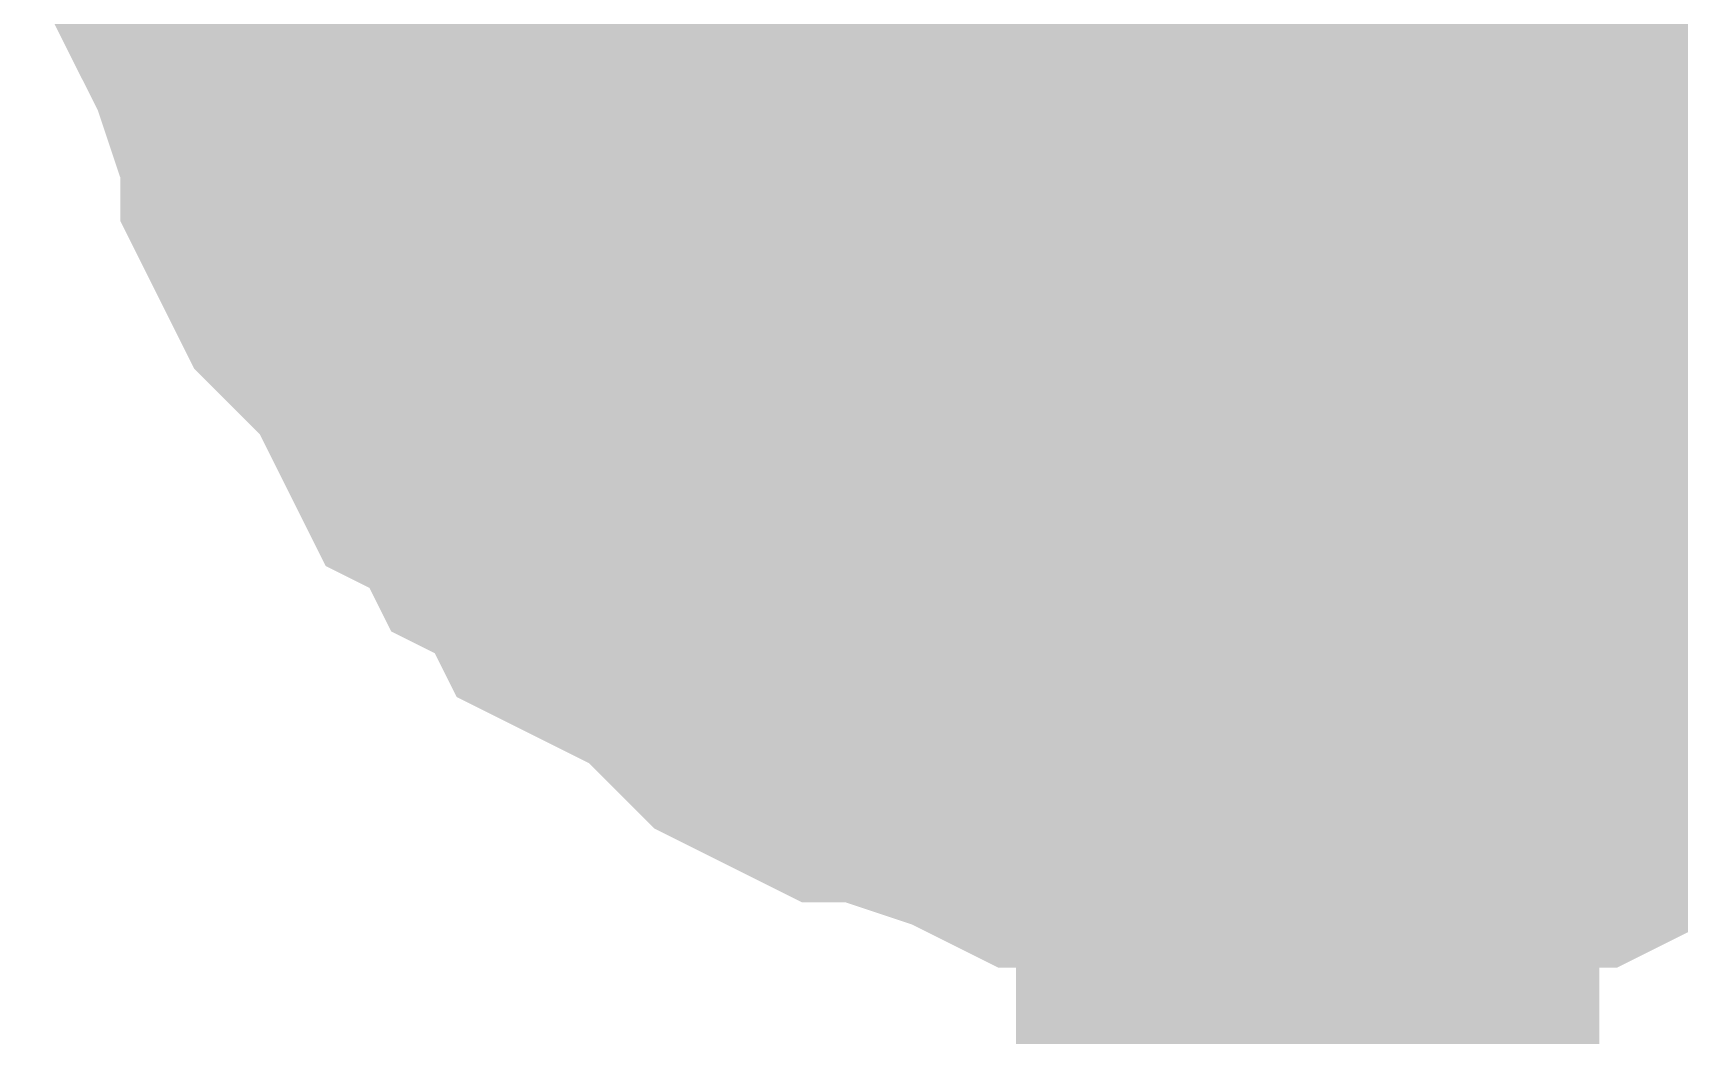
# Model space of a CAD drawing. Header units: inches. Extents: x 0 to 432, y 0 to 280.
# Drawn here: x 98.411 to 99.257, y 146.635 to 147.151 of the extents above; entities that cross this region are included whole.
import ezdxf

# ---------------------------------------------------------------- set-up
doc = ezdxf.new("R2010")
doc.units = ezdxf.units.IN
doc.layers.add('Sheet', color=255, linetype='Continuous')

msp = doc.modelspace()

# ---------------------------------------------------------------- linework, layer by layer
at = {"layer": 'Sheet'}
msp.add_lwpolyline([(98.806, 147.32, 0.508, 0.508, 1), (99.314, 147.32, 0.508, 0.508, 1)], format="xyseb", close=True, dxfattribs=at)
for points in [[(99.06647, 146.80853, 0.29972, 0.29972, 0), (99.04401, 146.80853, 0.29972, 0.29972, 0), (99.01032, 146.80853, 0.29972, 0.29972, 0), (98.98786, 146.81976, 0.29972, 0.29972, 0), (98.9654, 146.81976, 0.29972, 0.29972, 0), (98.94294, 146.81976, 0.29972, 0.29972, 0), (98.92047, 146.83099, 0.29972, 0.29972, 0), (98.88678, 146.84222, 0.29972, 0.29972, 0), (98.86432, 146.85345, 0.29972, 0.29972, 0), (98.84186, 146.85345, 0.29972, 0.29972, 0), (98.8194, 146.86468, 0.29972, 0.29972, 0), (98.80817, 146.87591, 0.29972, 0.29972, 0), (98.78571, 146.89837, 0.29972, 0.29972, 0), (98.76324, 146.9096, 0.29972, 0.29972, 0), (98.74078, 146.92083, 0.29972, 0.29972, 0), (98.72955, 146.94329, 0.29972, 0.29972, 0), (98.70709, 146.95452, 0.29972, 0.29972, 0), (98.69586, 146.97698, 0.29972, 0.29972, 0), (98.6734, 146.98821, 0.29972, 0.29972, 0), (98.66217, 147.01067, 0.29972, 0.29972, 0), (98.65094, 147.03313, 0.29972, 0.29972, 0), (98.62847, 147.05559, 0.29972, 0.29972, 0), (98.61724, 147.06682, 0.29972, 0.29972, 0), (98.60601, 147.08928, 0.29972, 0.29972, 0), (98.60601, 147.11174, 0.29972, 0.29972, 0), (98.59478, 147.1342, 0.29972, 0.29972, 0), (98.58355, 147.16789, 0.29972, 0.29972, 0), (98.57232, 147.19035, 0.29972, 0.29972, 0), (98.57232, 147.21281, 0.29972, 0.29972, 0), (98.57232, 147.23527, 0.29972, 0.29972, 0), (98.56109, 147.25773, 0.29972, 0.29972, 0), (98.56109, 147.29141, 0.29972, 0.29972, 0), (98.56109, 147.31387, 0.29972, 0.29972, 0)], [(99.06647, 146.80853, 0.29972, 0.29972, 0), (99.04401, 146.80853, 0.29972, 0.29972, 0), (99.01032, 146.80853, 0.29972, 0.29972, 0), (98.98786, 146.81976, 0.29972, 0.29972, 0), (98.9654, 146.81976, 0.29972, 0.29972, 0), (98.94294, 146.81976, 0.29972, 0.29972, 0), (98.92047, 146.83099, 0.29972, 0.29972, 0), (98.88678, 146.84222, 0.29972, 0.29972, 0), (98.86432, 146.85345, 0.29972, 0.29972, 0), (98.84186, 146.85345, 0.29972, 0.29972, 0), (98.8194, 146.86468, 0.29972, 0.29972, 0), (98.80817, 146.87591, 0.29972, 0.29972, 0), (98.78571, 146.89837, 0.29972, 0.29972, 0), (98.76324, 146.9096, 0.29972, 0.29972, 0), (98.74078, 146.92083, 0.29972, 0.29972, 0), (98.72955, 146.94329, 0.29972, 0.29972, 0), (98.70709, 146.95452, 0.29972, 0.29972, 0), (98.69586, 146.97698, 0.29972, 0.29972, 0), (98.6734, 146.98821, 0.29972, 0.29972, 0), (98.66217, 147.01067, 0.29972, 0.29972, 0), (98.65094, 147.03313, 0.29972, 0.29972, 0), (98.62847, 147.05559, 0.29972, 0.29972, 0), (98.61724, 147.06682, 0.29972, 0.29972, 0), (98.60601, 147.08928, 0.29972, 0.29972, 0), (98.60601, 147.11174, 0.29972, 0.29972, 0), (98.59478, 147.1342, 0.29972, 0.29972, 0), (98.58355, 147.16789, 0.29972, 0.29972, 0), (98.57232, 147.19035, 0.29972, 0.29972, 0), (98.57232, 147.21281, 0.29972, 0.29972, 0), (98.57232, 147.23527, 0.29972, 0.29972, 0), (98.56109, 147.25773, 0.29972, 0.29972, 0), (98.56109, 147.29141, 0.29972, 0.29972, 0), (98.56109, 147.31387, 0.29972, 0.29972, 0)], [(99.06647, 146.80853, 0.29972, 0.29972, 0), (99.04401, 146.80853, 0.29972, 0.29972, 0), (99.01032, 146.80853, 0.29972, 0.29972, 0), (98.98786, 146.81976, 0.29972, 0.29972, 0), (98.9654, 146.81976, 0.29972, 0.29972, 0), (98.94294, 146.81976, 0.29972, 0.29972, 0), (98.92047, 146.83099, 0.29972, 0.29972, 0), (98.88678, 146.84222, 0.29972, 0.29972, 0), (98.86432, 146.85345, 0.29972, 0.29972, 0), (98.84186, 146.85345, 0.29972, 0.29972, 0), (98.8194, 146.86468, 0.29972, 0.29972, 0), (98.80817, 146.87591, 0.29972, 0.29972, 0), (98.78571, 146.89837, 0.29972, 0.29972, 0), (98.76324, 146.9096, 0.29972, 0.29972, 0), (98.74078, 146.92083, 0.29972, 0.29972, 0), (98.72955, 146.94329, 0.29972, 0.29972, 0), (98.70709, 146.95452, 0.29972, 0.29972, 0), (98.69586, 146.97698, 0.29972, 0.29972, 0), (98.6734, 146.98821, 0.29972, 0.29972, 0), (98.66217, 147.01067, 0.29972, 0.29972, 0), (98.65094, 147.03313, 0.29972, 0.29972, 0), (98.62847, 147.05559, 0.29972, 0.29972, 0), (98.61724, 147.06682, 0.29972, 0.29972, 0), (98.60601, 147.08928, 0.29972, 0.29972, 0), (98.60601, 147.11174, 0.29972, 0.29972, 0), (98.59478, 147.1342, 0.29972, 0.29972, 0), (98.58355, 147.16789, 0.29972, 0.29972, 0), (98.57232, 147.19035, 0.29972, 0.29972, 0), (98.57232, 147.21281, 0.29972, 0.29972, 0), (98.57232, 147.23527, 0.29972, 0.29972, 0), (98.56109, 147.25773, 0.29972, 0.29972, 0), (98.56109, 147.29141, 0.29972, 0.29972, 0), (98.56109, 147.31387, 0.29972, 0.29972, 0)], [(99.06647, 146.80853, 0.29972, 0.29972, 0), (99.04401, 146.80853, 0.29972, 0.29972, 0), (99.01032, 146.80853, 0.29972, 0.29972, 0), (98.98786, 146.81976, 0.29972, 0.29972, 0), (98.9654, 146.81976, 0.29972, 0.29972, 0), (98.94294, 146.81976, 0.29972, 0.29972, 0), (98.92047, 146.83099, 0.29972, 0.29972, 0), (98.88678, 146.84222, 0.29972, 0.29972, 0), (98.86432, 146.85345, 0.29972, 0.29972, 0), (98.84186, 146.85345, 0.29972, 0.29972, 0), (98.8194, 146.86468, 0.29972, 0.29972, 0), (98.80817, 146.87591, 0.29972, 0.29972, 0), (98.78571, 146.89837, 0.29972, 0.29972, 0), (98.76324, 146.9096, 0.29972, 0.29972, 0), (98.74078, 146.92083, 0.29972, 0.29972, 0), (98.72955, 146.94329, 0.29972, 0.29972, 0), (98.70709, 146.95452, 0.29972, 0.29972, 0), (98.69586, 146.97698, 0.29972, 0.29972, 0), (98.6734, 146.98821, 0.29972, 0.29972, 0), (98.66217, 147.01067, 0.29972, 0.29972, 0), (98.65094, 147.03313, 0.29972, 0.29972, 0), (98.62847, 147.05559, 0.29972, 0.29972, 0), (98.61724, 147.06682, 0.29972, 0.29972, 0), (98.60601, 147.08928, 0.29972, 0.29972, 0), (98.60601, 147.11174, 0.29972, 0.29972, 0), (98.59478, 147.1342, 0.29972, 0.29972, 0), (98.58355, 147.16789, 0.29972, 0.29972, 0), (98.57232, 147.19035, 0.29972, 0.29972, 0), (98.57232, 147.21281, 0.29972, 0.29972, 0), (98.57232, 147.23527, 0.29972, 0.29972, 0), (98.56109, 147.25773, 0.29972, 0.29972, 0), (98.56109, 147.29141, 0.29972, 0.29972, 0), (98.56109, 147.31387, 0.29972, 0.29972, 0)], [(99.06647, 146.80853, 0.29972, 0.29972, 0), (99.04401, 146.80853, 0.29972, 0.29972, 0), (99.01032, 146.80853, 0.29972, 0.29972, 0), (98.98786, 146.81976, 0.29972, 0.29972, 0), (98.9654, 146.81976, 0.29972, 0.29972, 0), (98.94294, 146.81976, 0.29972, 0.29972, 0), (98.92047, 146.83099, 0.29972, 0.29972, 0), (98.88678, 146.84222, 0.29972, 0.29972, 0), (98.86432, 146.85345, 0.29972, 0.29972, 0), (98.84186, 146.85345, 0.29972, 0.29972, 0), (98.8194, 146.86468, 0.29972, 0.29972, 0), (98.80817, 146.87591, 0.29972, 0.29972, 0), (98.78571, 146.89837, 0.29972, 0.29972, 0), (98.76324, 146.9096, 0.29972, 0.29972, 0), (98.74078, 146.92083, 0.29972, 0.29972, 0), (98.72955, 146.94329, 0.29972, 0.29972, 0), (98.70709, 146.95452, 0.29972, 0.29972, 0), (98.69586, 146.97698, 0.29972, 0.29972, 0), (98.6734, 146.98821, 0.29972, 0.29972, 0), (98.66217, 147.01067, 0.29972, 0.29972, 0), (98.65094, 147.03313, 0.29972, 0.29972, 0), (98.62847, 147.05559, 0.29972, 0.29972, 0), (98.61724, 147.06682, 0.29972, 0.29972, 0), (98.60601, 147.08928, 0.29972, 0.29972, 0), (98.60601, 147.11174, 0.29972, 0.29972, 0), (98.59478, 147.1342, 0.29972, 0.29972, 0), (98.58355, 147.16789, 0.29972, 0.29972, 0), (98.57232, 147.19035, 0.29972, 0.29972, 0), (98.57232, 147.21281, 0.29972, 0.29972, 0), (98.57232, 147.23527, 0.29972, 0.29972, 0), (98.56109, 147.25773, 0.29972, 0.29972, 0), (98.56109, 147.29141, 0.29972, 0.29972, 0), (98.56109, 147.31387, 0.29972, 0.29972, 0)], [(99.06647, 146.80853, 0.29972, 0.29972, 0), (99.04401, 146.80853, 0.29972, 0.29972, 0), (99.01032, 146.80853, 0.29972, 0.29972, 0), (98.98786, 146.81976, 0.29972, 0.29972, 0), (98.9654, 146.81976, 0.29972, 0.29972, 0), (98.94294, 146.81976, 0.29972, 0.29972, 0), (98.92047, 146.83099, 0.29972, 0.29972, 0), (98.88678, 146.84222, 0.29972, 0.29972, 0), (98.86432, 146.85345, 0.29972, 0.29972, 0), (98.84186, 146.85345, 0.29972, 0.29972, 0), (98.8194, 146.86468, 0.29972, 0.29972, 0), (98.80817, 146.87591, 0.29972, 0.29972, 0), (98.78571, 146.89837, 0.29972, 0.29972, 0), (98.76324, 146.9096, 0.29972, 0.29972, 0), (98.74078, 146.92083, 0.29972, 0.29972, 0), (98.72955, 146.94329, 0.29972, 0.29972, 0), (98.70709, 146.95452, 0.29972, 0.29972, 0), (98.69586, 146.97698, 0.29972, 0.29972, 0), (98.6734, 146.98821, 0.29972, 0.29972, 0), (98.66217, 147.01067, 0.29972, 0.29972, 0), (98.65094, 147.03313, 0.29972, 0.29972, 0), (98.62847, 147.05559, 0.29972, 0.29972, 0), (98.61724, 147.06682, 0.29972, 0.29972, 0), (98.60601, 147.08928, 0.29972, 0.29972, 0), (98.60601, 147.11174, 0.29972, 0.29972, 0), (98.59478, 147.1342, 0.29972, 0.29972, 0), (98.58355, 147.16789, 0.29972, 0.29972, 0), (98.57232, 147.19035, 0.29972, 0.29972, 0), (98.57232, 147.21281, 0.29972, 0.29972, 0), (98.57232, 147.23527, 0.29972, 0.29972, 0), (98.56109, 147.25773, 0.29972, 0.29972, 0), (98.56109, 147.29141, 0.29972, 0.29972, 0), (98.56109, 147.31387, 0.29972, 0.29972, 0)], [(99.06647, 137.15081, 0.29972, 0.29972, 0), (99.06647, 147.31387, 0.29972, 0.29972, 0)], [(99.06647, 146.80853, 0.09906, 0.09906, 0), (99.04401, 146.80853, 0.09906, 0.09906, 0), (99.01032, 146.80853, 0.09906, 0.09906, 0), (98.98786, 146.81976, 0.09906, 0.09906, 0), (98.9654, 146.81976, 0.09906, 0.09906, 0), (98.94294, 146.81976, 0.09906, 0.09906, 0), (98.92047, 146.83099, 0.09906, 0.09906, 0), (98.88678, 146.84222, 0.09906, 0.09906, 0), (98.86432, 146.85345, 0.09906, 0.09906, 0), (98.84186, 146.85345, 0.09906, 0.09906, 0), (98.8194, 146.86468, 0.09906, 0.09906, 0), (98.80817, 146.87591, 0.09906, 0.09906, 0), (98.78571, 146.89837, 0.09906, 0.09906, 0), (98.76324, 146.9096, 0.09906, 0.09906, 0), (98.74078, 146.92083, 0.09906, 0.09906, 0), (98.72955, 146.94329, 0.09906, 0.09906, 0), (98.70709, 146.95452, 0.09906, 0.09906, 0), (98.69586, 146.97698, 0.09906, 0.09906, 0), (98.6734, 146.98821, 0.09906, 0.09906, 0), (98.66217, 147.01067, 0.09906, 0.09906, 0), (98.65094, 147.03313, 0.09906, 0.09906, 0), (98.62847, 147.05559, 0.09906, 0.09906, 0), (98.61724, 147.06682, 0.09906, 0.09906, 0), (98.60601, 147.08928, 0.09906, 0.09906, 0), (98.60601, 147.11174, 0.09906, 0.09906, 0), (98.59478, 147.1342, 0.09906, 0.09906, 0), (98.58355, 147.16789, 0.09906, 0.09906, 0), (98.57232, 147.19035, 0.09906, 0.09906, 0), (98.57232, 147.21281, 0.09906, 0.09906, 0)], [(99.06647, 146.80853, 0.09906, 0.09906, 0), (99.04401, 146.80853, 0.09906, 0.09906, 0), (99.01032, 146.80853, 0.09906, 0.09906, 0), (98.98786, 146.81976, 0.09906, 0.09906, 0), (98.9654, 146.81976, 0.09906, 0.09906, 0), (98.94294, 146.81976, 0.09906, 0.09906, 0), (98.92047, 146.83099, 0.09906, 0.09906, 0), (98.88678, 146.84222, 0.09906, 0.09906, 0), (98.86432, 146.85345, 0.09906, 0.09906, 0), (98.84186, 146.85345, 0.09906, 0.09906, 0), (98.8194, 146.86468, 0.09906, 0.09906, 0), (98.80817, 146.87591, 0.09906, 0.09906, 0), (98.78571, 146.89837, 0.09906, 0.09906, 0), (98.76324, 146.9096, 0.09906, 0.09906, 0), (98.74078, 146.92083, 0.09906, 0.09906, 0), (98.72955, 146.94329, 0.09906, 0.09906, 0), (98.70709, 146.95452, 0.09906, 0.09906, 0), (98.69586, 146.97698, 0.09906, 0.09906, 0), (98.6734, 146.98821, 0.09906, 0.09906, 0), (98.66217, 147.01067, 0.09906, 0.09906, 0), (98.65094, 147.03313, 0.09906, 0.09906, 0), (98.62847, 147.05559, 0.09906, 0.09906, 0), (98.61724, 147.06682, 0.09906, 0.09906, 0), (98.60601, 147.08928, 0.09906, 0.09906, 0), (98.60601, 147.11174, 0.09906, 0.09906, 0), (98.59478, 147.1342, 0.09906, 0.09906, 0), (98.58355, 147.16789, 0.09906, 0.09906, 0), (98.57232, 147.19035, 0.09906, 0.09906, 0), (98.57232, 147.21281, 0.09906, 0.09906, 0)], [(99.06647, 146.80853, 0.09906, 0.09906, 0), (99.04401, 146.80853, 0.09906, 0.09906, 0), (99.01032, 146.80853, 0.09906, 0.09906, 0), (98.98786, 146.81976, 0.09906, 0.09906, 0), (98.9654, 146.81976, 0.09906, 0.09906, 0), (98.94294, 146.81976, 0.09906, 0.09906, 0), (98.92047, 146.83099, 0.09906, 0.09906, 0), (98.88678, 146.84222, 0.09906, 0.09906, 0), (98.86432, 146.85345, 0.09906, 0.09906, 0), (98.84186, 146.85345, 0.09906, 0.09906, 0), (98.8194, 146.86468, 0.09906, 0.09906, 0), (98.80817, 146.87591, 0.09906, 0.09906, 0), (98.78571, 146.89837, 0.09906, 0.09906, 0), (98.76324, 146.9096, 0.09906, 0.09906, 0), (98.74078, 146.92083, 0.09906, 0.09906, 0), (98.72955, 146.94329, 0.09906, 0.09906, 0), (98.70709, 146.95452, 0.09906, 0.09906, 0), (98.69586, 146.97698, 0.09906, 0.09906, 0), (98.6734, 146.98821, 0.09906, 0.09906, 0), (98.66217, 147.01067, 0.09906, 0.09906, 0), (98.65094, 147.03313, 0.09906, 0.09906, 0), (98.62847, 147.05559, 0.09906, 0.09906, 0), (98.61724, 147.06682, 0.09906, 0.09906, 0), (98.60601, 147.08928, 0.09906, 0.09906, 0), (98.60601, 147.11174, 0.09906, 0.09906, 0), (98.59478, 147.1342, 0.09906, 0.09906, 0), (98.58355, 147.16789, 0.09906, 0.09906, 0), (98.57232, 147.19035, 0.09906, 0.09906, 0), (98.57232, 147.21281, 0.09906, 0.09906, 0)], [(99.06647, 146.80853, 0.09906, 0.09906, 0), (99.04401, 146.80853, 0.09906, 0.09906, 0), (99.01032, 146.80853, 0.09906, 0.09906, 0), (98.98786, 146.81976, 0.09906, 0.09906, 0), (98.9654, 146.81976, 0.09906, 0.09906, 0), (98.94294, 146.81976, 0.09906, 0.09906, 0), (98.92047, 146.83099, 0.09906, 0.09906, 0), (98.88678, 146.84222, 0.09906, 0.09906, 0), (98.86432, 146.85345, 0.09906, 0.09906, 0), (98.84186, 146.85345, 0.09906, 0.09906, 0), (98.8194, 146.86468, 0.09906, 0.09906, 0), (98.80817, 146.87591, 0.09906, 0.09906, 0), (98.78571, 146.89837, 0.09906, 0.09906, 0), (98.76324, 146.9096, 0.09906, 0.09906, 0), (98.74078, 146.92083, 0.09906, 0.09906, 0), (98.72955, 146.94329, 0.09906, 0.09906, 0), (98.70709, 146.95452, 0.09906, 0.09906, 0), (98.69586, 146.97698, 0.09906, 0.09906, 0), (98.6734, 146.98821, 0.09906, 0.09906, 0), (98.66217, 147.01067, 0.09906, 0.09906, 0), (98.65094, 147.03313, 0.09906, 0.09906, 0), (98.62847, 147.05559, 0.09906, 0.09906, 0), (98.61724, 147.06682, 0.09906, 0.09906, 0), (98.60601, 147.08928, 0.09906, 0.09906, 0), (98.60601, 147.11174, 0.09906, 0.09906, 0), (98.59478, 147.1342, 0.09906, 0.09906, 0), (98.58355, 147.16789, 0.09906, 0.09906, 0), (98.57232, 147.19035, 0.09906, 0.09906, 0), (98.57232, 147.21281, 0.09906, 0.09906, 0)], [(99.06647, 146.80853, 0.09906, 0.09906, 0), (99.04401, 146.80853, 0.09906, 0.09906, 0), (99.01032, 146.80853, 0.09906, 0.09906, 0), (98.98786, 146.81976, 0.09906, 0.09906, 0), (98.9654, 146.81976, 0.09906, 0.09906, 0), (98.94294, 146.81976, 0.09906, 0.09906, 0), (98.92047, 146.83099, 0.09906, 0.09906, 0), (98.88678, 146.84222, 0.09906, 0.09906, 0), (98.86432, 146.85345, 0.09906, 0.09906, 0), (98.84186, 146.85345, 0.09906, 0.09906, 0), (98.8194, 146.86468, 0.09906, 0.09906, 0), (98.80817, 146.87591, 0.09906, 0.09906, 0), (98.78571, 146.89837, 0.09906, 0.09906, 0), (98.76324, 146.9096, 0.09906, 0.09906, 0), (98.74078, 146.92083, 0.09906, 0.09906, 0), (98.72955, 146.94329, 0.09906, 0.09906, 0), (98.70709, 146.95452, 0.09906, 0.09906, 0), (98.69586, 146.97698, 0.09906, 0.09906, 0), (98.6734, 146.98821, 0.09906, 0.09906, 0), (98.66217, 147.01067, 0.09906, 0.09906, 0), (98.65094, 147.03313, 0.09906, 0.09906, 0), (98.62847, 147.05559, 0.09906, 0.09906, 0), (98.61724, 147.06682, 0.09906, 0.09906, 0), (98.60601, 147.08928, 0.09906, 0.09906, 0), (98.60601, 147.11174, 0.09906, 0.09906, 0), (98.59478, 147.1342, 0.09906, 0.09906, 0), (98.58355, 147.16789, 0.09906, 0.09906, 0), (98.57232, 147.19035, 0.09906, 0.09906, 0), (98.57232, 147.21281, 0.09906, 0.09906, 0)], [(99.06647, 146.80853, 0.09906, 0.09906, 0), (99.04401, 146.80853, 0.09906, 0.09906, 0), (99.01032, 146.80853, 0.09906, 0.09906, 0), (98.98786, 146.81976, 0.09906, 0.09906, 0), (98.9654, 146.81976, 0.09906, 0.09906, 0), (98.94294, 146.81976, 0.09906, 0.09906, 0), (98.92047, 146.83099, 0.09906, 0.09906, 0), (98.88678, 146.84222, 0.09906, 0.09906, 0), (98.86432, 146.85345, 0.09906, 0.09906, 0), (98.84186, 146.85345, 0.09906, 0.09906, 0), (98.8194, 146.86468, 0.09906, 0.09906, 0), (98.80817, 146.87591, 0.09906, 0.09906, 0), (98.78571, 146.89837, 0.09906, 0.09906, 0), (98.76324, 146.9096, 0.09906, 0.09906, 0), (98.74078, 146.92083, 0.09906, 0.09906, 0), (98.72955, 146.94329, 0.09906, 0.09906, 0), (98.70709, 146.95452, 0.09906, 0.09906, 0), (98.69586, 146.97698, 0.09906, 0.09906, 0), (98.6734, 146.98821, 0.09906, 0.09906, 0), (98.66217, 147.01067, 0.09906, 0.09906, 0), (98.65094, 147.03313, 0.09906, 0.09906, 0), (98.62847, 147.05559, 0.09906, 0.09906, 0), (98.61724, 147.06682, 0.09906, 0.09906, 0), (98.60601, 147.08928, 0.09906, 0.09906, 0), (98.60601, 147.11174, 0.09906, 0.09906, 0), (98.59478, 147.1342, 0.09906, 0.09906, 0), (98.58355, 147.16789, 0.09906, 0.09906, 0), (98.57232, 147.19035, 0.09906, 0.09906, 0), (98.57232, 147.21281, 0.09906, 0.09906, 0)], [(99.42586, 146.95452, 0.29972, 0.29972, 0), (99.4034, 146.94329, 0.29972, 0.29972, 0), (99.39217, 146.92083, 0.29972, 0.29972, 0), (99.3697, 146.9096, 0.29972, 0.29972, 0), (99.34724, 146.89837, 0.29972, 0.29972, 0), (99.32478, 146.87591, 0.29972, 0.29972, 0), (99.31355, 146.86468, 0.29972, 0.29972, 0), (99.29109, 146.85345, 0.29972, 0.29972, 0), (99.26863, 146.85345, 0.29972, 0.29972, 0), (99.24617, 146.84222, 0.29972, 0.29972, 0), (99.21247, 146.83099, 0.29972, 0.29972, 0), (99.19001, 146.81976, 0.29972, 0.29972, 0), (99.16755, 146.81976, 0.29972, 0.29972, 0), (99.14509, 146.81976, 0.29972, 0.29972, 0), (99.12263, 146.80853, 0.29972, 0.29972, 0), (99.08894, 146.80853, 0.29972, 0.29972, 0), (99.06647, 146.80853, 0.29972, 0.29972, 0)], [(99.42586, 146.95452, 0.29972, 0.29972, 0), (99.4034, 146.94329, 0.29972, 0.29972, 0), (99.39217, 146.92083, 0.29972, 0.29972, 0), (99.3697, 146.9096, 0.29972, 0.29972, 0), (99.34724, 146.89837, 0.29972, 0.29972, 0), (99.32478, 146.87591, 0.29972, 0.29972, 0), (99.31355, 146.86468, 0.29972, 0.29972, 0), (99.29109, 146.85345, 0.29972, 0.29972, 0), (99.26863, 146.85345, 0.29972, 0.29972, 0), (99.24617, 146.84222, 0.29972, 0.29972, 0), (99.21247, 146.83099, 0.29972, 0.29972, 0), (99.19001, 146.81976, 0.29972, 0.29972, 0), (99.16755, 146.81976, 0.29972, 0.29972, 0), (99.14509, 146.81976, 0.29972, 0.29972, 0), (99.12263, 146.80853, 0.29972, 0.29972, 0), (99.08894, 146.80853, 0.29972, 0.29972, 0), (99.06647, 146.80853, 0.29972, 0.29972, 0)], [(99.42586, 146.95452, 0.29972, 0.29972, 0), (99.4034, 146.94329, 0.29972, 0.29972, 0), (99.39217, 146.92083, 0.29972, 0.29972, 0), (99.3697, 146.9096, 0.29972, 0.29972, 0), (99.34724, 146.89837, 0.29972, 0.29972, 0), (99.32478, 146.87591, 0.29972, 0.29972, 0), (99.31355, 146.86468, 0.29972, 0.29972, 0), (99.29109, 146.85345, 0.29972, 0.29972, 0), (99.26863, 146.85345, 0.29972, 0.29972, 0), (99.24617, 146.84222, 0.29972, 0.29972, 0), (99.21247, 146.83099, 0.29972, 0.29972, 0), (99.19001, 146.81976, 0.29972, 0.29972, 0), (99.16755, 146.81976, 0.29972, 0.29972, 0), (99.14509, 146.81976, 0.29972, 0.29972, 0), (99.12263, 146.80853, 0.29972, 0.29972, 0), (99.08894, 146.80853, 0.29972, 0.29972, 0), (99.06647, 146.80853, 0.29972, 0.29972, 0)], [(99.42586, 146.95452, 0.29972, 0.29972, 0), (99.4034, 146.94329, 0.29972, 0.29972, 0), (99.39217, 146.92083, 0.29972, 0.29972, 0), (99.3697, 146.9096, 0.29972, 0.29972, 0), (99.34724, 146.89837, 0.29972, 0.29972, 0), (99.32478, 146.87591, 0.29972, 0.29972, 0), (99.31355, 146.86468, 0.29972, 0.29972, 0), (99.29109, 146.85345, 0.29972, 0.29972, 0), (99.26863, 146.85345, 0.29972, 0.29972, 0), (99.24617, 146.84222, 0.29972, 0.29972, 0), (99.21247, 146.83099, 0.29972, 0.29972, 0), (99.19001, 146.81976, 0.29972, 0.29972, 0), (99.16755, 146.81976, 0.29972, 0.29972, 0), (99.14509, 146.81976, 0.29972, 0.29972, 0), (99.12263, 146.80853, 0.29972, 0.29972, 0), (99.08894, 146.80853, 0.29972, 0.29972, 0), (99.06647, 146.80853, 0.29972, 0.29972, 0)], [(99.42586, 146.95452, 0.29972, 0.29972, 0), (99.4034, 146.94329, 0.29972, 0.29972, 0), (99.39217, 146.92083, 0.29972, 0.29972, 0), (99.3697, 146.9096, 0.29972, 0.29972, 0), (99.34724, 146.89837, 0.29972, 0.29972, 0), (99.32478, 146.87591, 0.29972, 0.29972, 0), (99.31355, 146.86468, 0.29972, 0.29972, 0), (99.29109, 146.85345, 0.29972, 0.29972, 0), (99.26863, 146.85345, 0.29972, 0.29972, 0), (99.24617, 146.84222, 0.29972, 0.29972, 0), (99.21247, 146.83099, 0.29972, 0.29972, 0), (99.19001, 146.81976, 0.29972, 0.29972, 0), (99.16755, 146.81976, 0.29972, 0.29972, 0), (99.14509, 146.81976, 0.29972, 0.29972, 0), (99.12263, 146.80853, 0.29972, 0.29972, 0), (99.08894, 146.80853, 0.29972, 0.29972, 0), (99.06647, 146.80853, 0.29972, 0.29972, 0)], [(99.42586, 146.95452, 0.29972, 0.29972, 0), (99.4034, 146.94329, 0.29972, 0.29972, 0), (99.39217, 146.92083, 0.29972, 0.29972, 0), (99.3697, 146.9096, 0.29972, 0.29972, 0), (99.34724, 146.89837, 0.29972, 0.29972, 0), (99.32478, 146.87591, 0.29972, 0.29972, 0), (99.31355, 146.86468, 0.29972, 0.29972, 0), (99.29109, 146.85345, 0.29972, 0.29972, 0), (99.26863, 146.85345, 0.29972, 0.29972, 0), (99.24617, 146.84222, 0.29972, 0.29972, 0), (99.21247, 146.83099, 0.29972, 0.29972, 0), (99.19001, 146.81976, 0.29972, 0.29972, 0), (99.16755, 146.81976, 0.29972, 0.29972, 0), (99.14509, 146.81976, 0.29972, 0.29972, 0), (99.12263, 146.80853, 0.29972, 0.29972, 0), (99.08894, 146.80853, 0.29972, 0.29972, 0), (99.06647, 146.80853, 0.29972, 0.29972, 0)], [(99.31355, 146.86468, 0.09906, 0.09906, 0), (99.29109, 146.85345, 0.09906, 0.09906, 0), (99.26863, 146.85345, 0.09906, 0.09906, 0), (99.24617, 146.84222, 0.09906, 0.09906, 0), (99.21247, 146.83099, 0.09906, 0.09906, 0), (99.19001, 146.81976, 0.09906, 0.09906, 0), (99.16755, 146.81976, 0.09906, 0.09906, 0), (99.14509, 146.81976, 0.09906, 0.09906, 0), (99.12263, 146.80853, 0.09906, 0.09906, 0), (99.08894, 146.80853, 0.09906, 0.09906, 0), (99.06647, 146.80853, 0.09906, 0.09906, 0)], [(99.31355, 146.86468, 0.09906, 0.09906, 0), (99.29109, 146.85345, 0.09906, 0.09906, 0), (99.26863, 146.85345, 0.09906, 0.09906, 0), (99.24617, 146.84222, 0.09906, 0.09906, 0), (99.21247, 146.83099, 0.09906, 0.09906, 0), (99.19001, 146.81976, 0.09906, 0.09906, 0), (99.16755, 146.81976, 0.09906, 0.09906, 0), (99.14509, 146.81976, 0.09906, 0.09906, 0), (99.12263, 146.80853, 0.09906, 0.09906, 0), (99.08894, 146.80853, 0.09906, 0.09906, 0), (99.06647, 146.80853, 0.09906, 0.09906, 0)], [(99.31355, 146.86468, 0.09906, 0.09906, 0), (99.29109, 146.85345, 0.09906, 0.09906, 0), (99.26863, 146.85345, 0.09906, 0.09906, 0), (99.24617, 146.84222, 0.09906, 0.09906, 0), (99.21247, 146.83099, 0.09906, 0.09906, 0), (99.19001, 146.81976, 0.09906, 0.09906, 0), (99.16755, 146.81976, 0.09906, 0.09906, 0), (99.14509, 146.81976, 0.09906, 0.09906, 0), (99.12263, 146.80853, 0.09906, 0.09906, 0), (99.08894, 146.80853, 0.09906, 0.09906, 0), (99.06647, 146.80853, 0.09906, 0.09906, 0)], [(99.31355, 146.86468, 0.09906, 0.09906, 0), (99.29109, 146.85345, 0.09906, 0.09906, 0), (99.26863, 146.85345, 0.09906, 0.09906, 0), (99.24617, 146.84222, 0.09906, 0.09906, 0), (99.21247, 146.83099, 0.09906, 0.09906, 0), (99.19001, 146.81976, 0.09906, 0.09906, 0), (99.16755, 146.81976, 0.09906, 0.09906, 0), (99.14509, 146.81976, 0.09906, 0.09906, 0), (99.12263, 146.80853, 0.09906, 0.09906, 0), (99.08894, 146.80853, 0.09906, 0.09906, 0), (99.06647, 146.80853, 0.09906, 0.09906, 0)], [(99.31355, 146.86468, 0.09906, 0.09906, 0), (99.29109, 146.85345, 0.09906, 0.09906, 0), (99.26863, 146.85345, 0.09906, 0.09906, 0), (99.24617, 146.84222, 0.09906, 0.09906, 0), (99.21247, 146.83099, 0.09906, 0.09906, 0), (99.19001, 146.81976, 0.09906, 0.09906, 0), (99.16755, 146.81976, 0.09906, 0.09906, 0), (99.14509, 146.81976, 0.09906, 0.09906, 0), (99.12263, 146.80853, 0.09906, 0.09906, 0), (99.08894, 146.80853, 0.09906, 0.09906, 0), (99.06647, 146.80853, 0.09906, 0.09906, 0)], [(99.31355, 146.86468, 0.09906, 0.09906, 0), (99.29109, 146.85345, 0.09906, 0.09906, 0), (99.26863, 146.85345, 0.09906, 0.09906, 0), (99.24617, 146.84222, 0.09906, 0.09906, 0), (99.21247, 146.83099, 0.09906, 0.09906, 0), (99.19001, 146.81976, 0.09906, 0.09906, 0), (99.16755, 146.81976, 0.09906, 0.09906, 0), (99.14509, 146.81976, 0.09906, 0.09906, 0), (99.12263, 146.80853, 0.09906, 0.09906, 0), (99.08894, 146.80853, 0.09906, 0.09906, 0), (99.06647, 146.80853, 0.09906, 0.09906, 0)]]:
    msp.add_lwpolyline(points, format="xyseb", dxfattribs=at)

doc.saveas('drawing.dxf')
